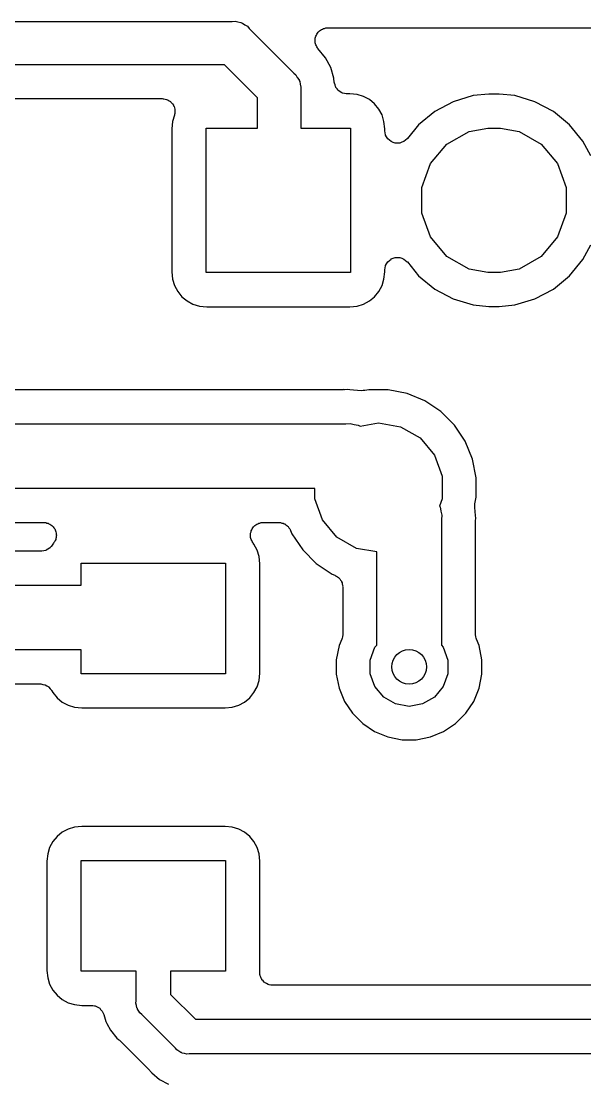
# Model space of a CAD drawing. Extents: x 91 to 190.2, y -113.9 to -59.9.
# Drawn here: x 140.82 to 147.46, y -73.15 to -60.64 of the extents above; entities that cross this region are included whole.
import ezdxf

# ---------------------------------------------------------------- set-up
doc = ezdxf.new("R2010")
doc.units = 0
doc.header["$MEASUREMENT"] = 0
doc.layers.add('BLACK', color=7, linetype='CONTINUOUS')

msp = doc.modelspace()

# ---------------------------------------------------------------- linework, layer by layer
at = {"layer": 'BLACK', "linetype": 'CONTINUOUS'}
for p, q in [((135.666, -60.646), (143.309, -60.646)), ((143.309, -60.646), (143.342, -60.6431)), ((143.342, -60.6431), (143.375, -60.6518)), ((143.375, -60.6518), (143.408, -60.6576)), ((143.408, -60.6576), (143.418, -60.6633)), ((143.418, -60.6633), (143.429, -60.6662)), ((143.429, -60.6662), (143.457, -60.6856)), ((143.457, -60.6856), (143.486, -60.7024)), ((143.486, -60.7024), (143.507, -60.7282)), ((143.507, -60.7282), (144.032, -61.2526)), ((144.328, -60.7645), (144.336, -60.7551)), ((144.336, -60.7551), (144.348, -60.7481)), ((144.348, -60.7481), (144.359, -60.7393)), ((144.359, -60.7393), (144.37, -60.7352)), ((144.37, -60.7352), (144.381, -60.729)), ((144.381, -60.729), (144.395, -60.7266)), ((144.395, -60.7266), (144.408, -60.722)), ((144.408, -60.722), (144.42, -60.7221)), ((144.42, -60.7221), (144.432, -60.72)), ((144.432, -60.72), (178.337, -60.72)), ((144.282, -60.8684), (144.285, -60.8563)), ((144.285, -60.8821), (144.282, -60.8684)), ((144.285, -60.844), (144.289, -60.8309)), ((144.285, -60.8563), (144.285, -60.844)), ((144.285, -60.896), (144.285, -60.8821)), ((144.289, -60.8309), (144.292, -60.8172)), ((144.292, -60.8172), (144.298, -60.8066)), ((144.298, -60.8066), (144.302, -60.795)), ((144.302, -60.795), (144.311, -60.7843)), ((144.311, -60.7843), (144.318, -60.7723)), ((144.318, -60.7723), (144.328, -60.7645)), ((144.289, -60.9076), (144.285, -60.896)), ((144.291, -60.9198), (144.289, -60.9076)), ((144.298, -60.9319), (144.291, -60.9198)), ((144.302, -60.945), (144.298, -60.9319)), ((144.31, -60.9544), (144.302, -60.945)), ((144.316, -60.9652), (144.31, -60.9544)), ((144.406, -61.0749), (144.316, -60.9652)), ((144.467, -61.1885), (144.406, -61.0749)), ((143.215, -61.154), (135.716, -61.154)), ((143.606, -61.5452), (143.215, -61.154)), ((144.032, -61.2526), (144.058, -61.2742)), ((144.505, -61.3118), (144.467, -61.1885)), ((144.058, -61.2742), (144.074, -61.3034)), ((144.074, -61.3034), (144.094, -61.331)), ((144.094, -61.331), (144.097, -61.342)), ((144.097, -61.342), (144.102, -61.3518)), ((144.102, -61.3518), (144.108, -61.385)), ((144.108, -61.385), (144.117, -61.4175)), ((144.509, -61.362), (144.505, -61.3118)), ((144.511, -61.3676), (144.509, -61.362)), ((144.511, -61.3734), (144.511, -61.3676)), ((144.518, -61.3926), (144.511, -61.3734)), ((144.117, -61.4175), (144.114, -61.4511)), ((144.114, -61.4511), (144.114, -61.9)), ((144.524, -61.4122), (144.518, -61.3926)), ((144.527, -61.4169), (144.524, -61.4122)), ((144.529, -61.4223), (144.527, -61.4169)), ((144.542, -61.438), (144.529, -61.4223)), ((144.554, -61.4546), (144.542, -61.438)), ((144.559, -61.4578), (144.554, -61.4546)), ((144.562, -61.4622), (144.559, -61.4578)), ((144.58, -61.4725), (144.562, -61.4622)), ((144.597, -61.484), (144.58, -61.4725)), ((144.602, -61.4854), (144.597, -61.484)), ((144.607, -61.4883), (144.602, -61.4854)), ((144.628, -61.4918), (144.607, -61.4883)), ((144.647, -61.4969), (144.628, -61.4918)), ((144.653, -61.4963), (144.647, -61.4969)), ((144.659, -61.4973), (144.653, -61.4963)), ((144.693, -61.4973), (144.659, -61.4973)), ((144.778, -61.5058), (144.693, -61.4973)), ((144.854, -61.5287), (144.778, -61.5058)), ((146.329, -61.5), (146.145, -61.5181)), ((146.451, -61.5), (146.329, -61.5)), ((146.635, -61.5181), (146.451, -61.5)), ((139.982, -61.554), (142.485, -61.554)), ((142.485, -61.554), (142.494, -61.5556)), ((142.494, -61.5556), (142.503, -61.5551)), ((142.503, -61.5551), (142.519, -61.5601)), ((142.519, -61.5601), (142.536, -61.563)), ((142.536, -61.563), (142.544, -61.5676)), ((142.544, -61.5676), (142.553, -61.5702)), ((142.553, -61.5702), (142.566, -61.5805)), ((142.566, -61.5805), (142.581, -61.5891)), ((142.581, -61.5891), (142.587, -61.596)), ((142.587, -61.596), (142.594, -61.6015)), ((142.594, -61.6015), (142.604, -61.6158)), ((142.604, -61.6158), (142.615, -61.629)), ((142.615, -61.629), (142.618, -61.6375)), ((143.606, -61.9), (143.606, -61.5452)), ((144.923, -61.5658), (144.854, -61.5287)), ((144.984, -61.6158), (144.923, -61.5658)), ((145.034, -61.6767), (144.984, -61.6158)), ((145.909, -61.5896), (145.692, -61.7056)), ((146.145, -61.5181), (145.909, -61.5896)), ((146.871, -61.5896), (146.635, -61.5181)), ((147.088, -61.7056), (146.871, -61.5896)), ((142.628, -61.7475), (142.606, -61.8216)), ((142.618, -61.6375), (142.623, -61.6451)), ((142.623, -61.6451), (142.627, -61.6618)), ((142.627, -61.6618), (142.632, -61.678)), ((142.629, -61.7386), (142.628, -61.7475)), ((142.632, -61.73), (142.629, -61.7386)), ((142.632, -61.678), (142.632, -61.687)), ((142.632, -61.687), (142.634, -61.6958)), ((142.634, -61.6958), (142.632, -61.7129)), ((142.632, -61.7129), (142.632, -61.73)), ((145.071, -61.7462), (145.034, -61.6767)), ((145.094, -61.8216), (145.071, -61.7462)), ((145.692, -61.7056), (145.502, -61.8618)), ((147.278, -61.8618), (147.088, -61.7056)), ((142.606, -61.8216), (142.597, -61.9074)), ((145.103, -61.9074), (145.094, -61.8216)), ((145.502, -61.8618), (145.369, -62.0242)), ((147.434, -62.0522), (147.278, -61.8618)), ((142.597, -61.9074), (142.597, -63.5926)), ((143, -63.6), (143, -61.9)), ((143, -61.9), (143.606, -61.9)), ((144.114, -61.9), (144.7, -61.9)), ((144.7, -61.9), (144.7, -63.6)), ((145.103, -61.929), (145.103, -61.9074)), ((145.103, -61.9298), (145.103, -61.929)), ((145.103, -61.9307), (145.103, -61.9298)), ((145.107, -61.9554), (145.103, -61.9307)), ((145.112, -61.9803), (145.107, -61.9554)), ((145.112, -61.981), (145.112, -61.9803)), ((145.112, -61.9819), (145.112, -61.981)), ((145.125, -62.0035), (145.112, -61.9819)), ((145.138, -62.0254), (145.125, -62.0035)), ((145.835, -62.0888), (146.095, -61.9389)), ((146.095, -61.9389), (146.316, -61.9)), ((146.316, -61.9), (146.464, -61.9)), ((146.464, -61.9), (146.685, -61.9389)), ((146.685, -61.9389), (146.945, -62.0888)), ((145.138, -62.026), (145.138, -62.0254)), ((145.139, -62.0267), (145.138, -62.026)), ((145.158, -62.0427), (145.139, -62.0267)), ((145.178, -62.0589), (145.158, -62.0427)), ((145.178, -62.0592), (145.178, -62.0589)), ((145.179, -62.0597), (145.178, -62.0592)), ((145.203, -62.0681), (145.179, -62.0597)), ((145.227, -62.0767), (145.203, -62.0681)), ((145.228, -62.077), (145.227, -62.0767)), ((145.227, -62.0767), (145.227, -62.0767)), ((145.253, -62.0767), (145.228, -62.077)), ((145.279, -62.0767), (145.253, -62.0767)), ((145.28, -62.0764), (145.279, -62.0765)), ((145.279, -62.0765), (145.279, -62.0767)), ((145.304, -62.0676), (145.28, -62.0764)), ((145.328, -62.0589), (145.304, -62.0676)), ((145.329, -62.0581), (145.328, -62.0584)), ((145.328, -62.0584), (145.328, -62.0589)), ((145.348, -62.0417), (145.329, -62.0581)), ((145.368, -62.0254), (145.348, -62.0417)), ((145.369, -62.0242), (145.368, -62.0247)), ((145.368, -62.0247), (145.368, -62.0254)), ((145.643, -62.3184), (145.835, -62.0888)), ((146.945, -62.0888), (147.137, -62.3184)), ((147.528, -62.2268), (147.434, -62.0522)), ((145.54, -62.6001), (145.643, -62.3184)), ((147.137, -62.3184), (147.24, -62.6001)), ((145.54, -62.8999), (145.54, -62.6001)), ((147.24, -62.6001), (147.24, -62.8999)), ((145.643, -63.1816), (145.54, -62.8999)), ((147.24, -62.8999), (147.137, -63.1816)), ((145.835, -63.4112), (145.643, -63.1816)), ((147.137, -63.1816), (146.945, -63.4112)), ((147.434, -63.4478), (147.528, -63.2732)), ((145.112, -63.5181), (145.125, -63.4965)), ((145.125, -63.4965), (145.138, -63.4746)), ((145.138, -63.474), (145.139, -63.4733)), ((145.138, -63.4746), (145.138, -63.474)), ((145.139, -63.4733), (145.158, -63.4573)), ((145.158, -63.4573), (145.178, -63.4411)), ((145.178, -63.4408), (145.179, -63.4403)), ((145.178, -63.4411), (145.178, -63.4408)), ((145.179, -63.4403), (145.203, -63.4319)), ((145.203, -63.4319), (145.227, -63.4233)), ((145.227, -63.4233), (145.228, -63.423)), ((145.227, -63.4233), (145.227, -63.4233)), ((145.228, -63.423), (145.253, -63.4233)), ((145.253, -63.4233), (145.279, -63.4233)), ((145.279, -63.4233), (145.279, -63.4235)), ((145.279, -63.4235), (145.28, -63.4236)), ((145.28, -63.4236), (145.304, -63.4324)), ((145.304, -63.4324), (145.328, -63.4411)), ((145.328, -63.4411), (145.328, -63.4416)), ((145.328, -63.4416), (145.329, -63.4419)), ((145.329, -63.4419), (145.348, -63.4583)), ((145.348, -63.4583), (145.368, -63.4746)), ((145.368, -63.4746), (145.368, -63.4753)), ((145.368, -63.4753), (145.369, -63.4758)), ((145.369, -63.4758), (145.502, -63.6382)), ((146.095, -63.5611), (145.835, -63.4112)), ((146.945, -63.4112), (146.685, -63.5611)), ((147.278, -63.6382), (147.434, -63.4478)), ((142.597, -63.5926), (142.606, -63.6784)), ((144.7, -63.6), (143, -63.6)), ((145.094, -63.6784), (145.103, -63.5926)), ((145.103, -63.5693), (145.107, -63.5446)), ((145.103, -63.5702), (145.103, -63.5693)), ((145.103, -63.571), (145.103, -63.5702)), ((145.103, -63.5926), (145.103, -63.571)), ((145.107, -63.5446), (145.112, -63.5197)), ((145.112, -63.519), (145.112, -63.5181)), ((145.112, -63.5197), (145.112, -63.519)), ((146.316, -63.6), (146.095, -63.5611)), ((146.464, -63.6), (146.316, -63.6)), ((146.685, -63.5611), (146.464, -63.6)), ((142.606, -63.6784), (142.629, -63.7538)), ((142.629, -63.7538), (142.666, -63.8233)), ((145.034, -63.8233), (145.071, -63.7538)), ((145.071, -63.7538), (145.094, -63.6784)), ((145.502, -63.6382), (145.692, -63.7944)), ((147.088, -63.7944), (147.278, -63.6382)), ((142.666, -63.8233), (142.716, -63.8842)), ((142.716, -63.8842), (142.777, -63.9342)), ((144.923, -63.9342), (144.984, -63.8842)), ((144.984, -63.8842), (145.034, -63.8233)), ((145.692, -63.7944), (145.909, -63.9104)), ((146.871, -63.9104), (147.088, -63.7944)), ((142.777, -63.9342), (142.846, -63.9713)), ((142.846, -63.9713), (142.922, -63.9942)), ((142.922, -63.9942), (143.007, -64.0027)), ((143.007, -64.0027), (144.693, -64.0027)), ((144.693, -64.0027), (144.778, -63.9942)), ((144.778, -63.9942), (144.854, -63.9713)), ((144.854, -63.9713), (144.923, -63.9342)), ((145.909, -63.9104), (146.145, -63.9819)), ((146.145, -63.9819), (146.329, -64)), ((146.329, -64), (146.451, -64)), ((146.451, -64), (146.635, -63.9819)), ((146.635, -63.9819), (146.871, -63.9104)), ((144.614, -64.979), (136.824, -64.979)), ((144.622, -64.9777), (144.614, -64.979)), ((144.629, -64.9783), (144.622, -64.9777)), ((144.66, -64.9752), (144.629, -64.9783)), ((144.691, -64.9783), (144.66, -64.9752)), ((144.826, -64.9915), (144.691, -64.9783)), ((144.691, -64.9783), (144.691, -64.9783)), ((144.691, -64.9783), (144.691, -64.9783)), ((144.848, -64.9899), (144.826, -64.9915)), ((144.87, -64.9894), (144.848, -64.9899)), ((144.917, -64.98), (144.87, -64.9894)), ((145.143, -64.98), (144.917, -64.98)), ((145.365, -65.0242), (145.143, -64.98)), ((145.575, -65.1109), (145.365, -65.0242)), ((145.763, -65.2367), (145.575, -65.1109)), ((145.923, -65.3969), (145.763, -65.2367)), ((136.68, -65.379), (144.643, -65.379)), ((144.643, -65.379), (144.694, -65.3746)), ((144.694, -65.3746), (144.743, -65.3877)), ((144.813, -65.4066), (145.03, -65.3684)), ((145.03, -65.3684), (145.29, -65.4144)), ((144.743, -65.3877), (144.792, -65.3965)), ((144.792, -65.3965), (144.807, -65.405)), ((144.807, -65.405), (144.813, -65.4066)), ((145.29, -65.4144), (145.52, -65.5466)), ((146.049, -65.5853), (145.923, -65.3969)), ((145.52, -65.5466), (145.69, -65.7492)), ((146.136, -65.7946), (146.049, -65.5853)), ((145.69, -65.7492), (145.78, -65.9978)), ((146.18, -66.0167), (146.136, -65.7946)), ((145.78, -65.9978), (145.78, -66.2622)), ((146.18, -66.2433), (146.18, -66.0167)), ((144.28, -66.141), (136.68, -66.141)), ((144.28, -66.2622), (144.28, -66.141)), ((146.165, -66.3207), (146.18, -66.2433)), ((144.37, -66.5108), (144.28, -66.2622)), ((145.78, -66.2622), (145.748, -66.3489)), ((145.748, -66.3489), (145.754, -66.3577)), ((145.754, -66.3577), (145.762, -66.4075)), ((146.162, -66.3647), (146.164, -66.3427)), ((146.172, -66.459), (146.162, -66.3647)), ((146.164, -66.3427), (146.165, -66.3207)), ((144.54, -66.7134), (144.37, -66.5108)), ((145.762, -66.4075), (145.775, -66.4563)), ((145.775, -66.4563), (145.771, -66.5066)), ((145.771, -66.5066), (145.771, -67.9828)), ((146.175, -66.49), (146.172, -66.459)), ((146.172, -66.459), (146.172, -66.459)), ((146.172, -66.459), (146.172, -66.459)), ((146.172, -66.521), (146.175, -66.49)), ((136.824, -66.541), (141.088, -66.541)), ((141.088, -66.541), (141.101, -66.5431)), ((141.101, -66.5431), (141.113, -66.543)), ((141.113, -66.543), (141.126, -66.5476)), ((141.126, -66.5476), (141.14, -66.55)), ((141.14, -66.55), (141.15, -66.5562)), ((141.15, -66.5562), (141.162, -66.5603)), ((141.162, -66.5603), (141.173, -66.5691)), ((141.173, -66.5691), (141.185, -66.5761)), ((141.185, -66.5761), (141.193, -66.5855)), ((141.193, -66.5855), (141.202, -66.5933)), ((141.202, -66.5933), (141.209, -66.6053)), ((141.209, -66.6053), (141.218, -66.616)), ((141.218, -66.616), (141.223, -66.6276)), ((141.223, -66.6276), (141.229, -66.6382)), ((143.531, -66.6382), (143.537, -66.6276)), ((143.537, -66.6276), (143.542, -66.616)), ((143.542, -66.616), (143.551, -66.6053)), ((143.551, -66.6053), (143.558, -66.5933)), ((143.558, -66.5933), (143.567, -66.5855)), ((143.567, -66.5855), (143.575, -66.5761)), ((143.575, -66.5761), (143.587, -66.5691)), ((143.587, -66.5691), (143.598, -66.5603)), ((143.598, -66.5603), (143.61, -66.5562)), ((143.61, -66.5562), (143.62, -66.55)), ((143.62, -66.55), (143.634, -66.5476)), ((143.634, -66.5476), (143.647, -66.543)), ((143.647, -66.543), (143.659, -66.5431)), ((143.659, -66.5431), (143.671, -66.541)), ((143.671, -66.541), (143.855, -66.541)), ((143.855, -66.541), (143.865, -66.5427)), ((143.865, -66.5427), (143.875, -66.5423)), ((143.875, -66.5423), (143.89, -66.5472)), ((143.89, -66.5472), (143.907, -66.55)), ((143.907, -66.55), (143.915, -66.555)), ((143.915, -66.555), (143.925, -66.5579)), ((143.925, -66.5579), (143.938, -66.5679)), ((143.938, -66.5679), (143.952, -66.5761)), ((143.952, -66.5761), (143.958, -66.5837)), ((143.958, -66.5837), (143.966, -66.5897)), ((143.966, -66.5897), (143.975, -66.6035)), ((143.975, -66.6035), (143.985, -66.616)), ((143.985, -66.616), (143.989, -66.6253)), ((143.989, -66.6253), (143.994, -66.6336)), ((143.994, -66.6336), (144.011, -66.6747)), ((146.171, -66.5357), (146.172, -66.5284)), ((146.171, -67.8557), (146.171, -66.5357)), ((146.172, -66.5284), (146.172, -66.521)), ((141.223, -66.7529), (141.218, -66.766)), ((141.23, -66.7408), (141.223, -66.7529)), ((141.229, -66.6382), (141.231, -66.6519)), ((141.232, -66.7286), (141.23, -66.7408)), ((141.231, -66.6519), (141.236, -66.665)), ((141.236, -66.717), (141.232, -66.7286)), ((141.236, -66.665), (141.236, -66.6773)), ((141.236, -66.6773), (141.238, -66.6894)), ((141.238, -66.6894), (141.236, -66.7031)), ((141.236, -66.7031), (141.236, -66.717)), ((143.522, -66.6894), (143.524, -66.6773)), ((143.524, -66.7031), (143.522, -66.6894)), ((143.524, -66.665), (143.529, -66.6519)), ((143.524, -66.6773), (143.524, -66.665)), ((143.524, -66.717), (143.524, -66.7031)), ((143.528, -66.7286), (143.524, -66.717)), ((143.53, -66.7408), (143.528, -66.7286)), ((143.529, -66.6519), (143.531, -66.6382)), ((143.537, -66.7529), (143.53, -66.7408)), ((143.542, -66.766), (143.537, -66.7529)), ((144.011, -66.6747), (144.137, -66.8631)), ((144.77, -66.8456), (144.54, -66.7134)), ((141.062, -66.879), (136.824, -66.879)), ((141.064, -66.8786), (141.062, -66.879)), ((141.067, -66.8789), (141.064, -66.8786)), ((141.09, -66.8741), (141.067, -66.8789)), ((141.113, -66.87), (141.09, -66.8741)), ((141.115, -66.8687), (141.113, -66.87)), ((141.118, -66.8682), (141.115, -66.8687)), ((141.138, -66.8557), (141.118, -66.8682)), ((141.158, -66.8439), (141.138, -66.8557)), ((141.16, -66.842), (141.158, -66.8439)), ((141.162, -66.8407), (141.16, -66.842)), ((141.177, -66.8221), (141.162, -66.8407)), ((141.192, -66.804), (141.177, -66.8221)), ((141.193, -66.8017), (141.192, -66.804)), ((141.194, -66.7997), (141.193, -66.8017)), ((141.196, -66.7967), (141.194, -66.7997)), ((141.204, -66.7862), (141.196, -66.7967)), ((141.21, -66.7754), (141.204, -66.7862)), ((141.218, -66.766), (141.21, -66.7754)), ((143.55, -66.7754), (143.542, -66.766)), ((143.556, -66.7862), (143.55, -66.7754)), ((143.564, -66.7967), (143.556, -66.7862)), ((143.601, -66.8662), (143.564, -66.7967)), ((143.624, -66.9416), (143.601, -66.8662)), ((144.137, -66.8631), (144.297, -67.0233)), ((145.009, -66.8879), (144.77, -66.8456)), ((143.633, -67.0274), (143.624, -66.9416)), ((145.009, -67.9828), (145.009, -66.8879)), ((141.53, -67.279), (141.53, -67.02)), ((141.53, -67.02), (143.23, -67.02)), ((143.23, -67.02), (143.23, -68.32)), ((143.633, -68.3126), (143.633, -67.0274)), ((144.297, -67.0233), (144.485, -67.1491)), ((144.485, -67.1491), (144.516, -67.162)), ((144.516, -67.162), (144.525, -67.1673)), ((144.525, -67.1673), (144.534, -67.1707)), ((144.534, -67.1707), (144.547, -67.1812)), ((144.547, -67.1812), (144.56, -67.19)), ((144.56, -67.19), (144.566, -67.1978)), ((144.566, -67.1978), (144.574, -67.2042)), ((144.574, -67.2042), (144.582, -67.2183)), ((144.582, -67.2183), (144.592, -67.2313)), ((144.592, -67.2313), (144.595, -67.2407)), ((144.595, -67.2407), (144.6, -67.2493)), ((144.6, -67.2493), (144.603, -67.2654)), ((136.68, -67.279), (141.53, -67.279)), ((144.603, -67.2654), (144.608, -67.281)), ((144.608, -67.281), (144.607, -67.2909)), ((144.607, -67.2909), (144.609, -67.3006)), ((144.609, -67.3006), (144.609, -67.8557)), ((144.604, -67.8845), (144.6, -67.907)), ((144.609, -67.8622), (144.604, -67.8845)), ((144.609, -67.8557), (144.608, -67.859)), ((144.608, -67.859), (144.609, -67.8622)), ((146.172, -67.859), (146.171, -67.8557)), ((146.171, -67.8622), (146.172, -67.859)), ((146.176, -67.8845), (146.171, -67.8622)), ((146.18, -67.907), (146.176, -67.8845)), ((144.566, -67.99), (144.533, -68.1556)), ((144.598, -67.9131), (144.566, -67.99)), ((144.6, -67.907), (144.598, -67.9099)), ((144.598, -67.9099), (144.598, -67.9131)), ((144.933, -68.1594), (144.988, -68.0079)), ((144.988, -68.0079), (145.009, -67.9828)), ((145.771, -67.9828), (145.792, -68.0079)), ((145.792, -68.0079), (145.847, -68.1594)), ((146.182, -67.9099), (146.18, -67.907)), ((146.182, -67.9131), (146.182, -67.9099)), ((146.214, -67.99), (146.182, -67.9131)), ((146.247, -68.1556), (146.214, -67.99)), ((141.53, -68.041), (136.68, -68.041)), ((141.53, -68.32), (141.53, -68.041)), ((144.533, -68.1556), (144.533, -68.3244)), ((144.933, -68.3206), (144.933, -68.1594)), ((145.847, -68.1594), (145.847, -68.3206)), ((146.247, -68.3244), (146.247, -68.1556)), ((143.23, -68.32), (141.53, -68.32)), ((143.624, -68.3984), (143.633, -68.3126)), ((144.533, -68.3244), (144.566, -68.49)), ((144.988, -68.4721), (144.933, -68.3206)), ((145.847, -68.3206), (145.792, -68.4721)), ((146.214, -68.49), (146.247, -68.3244)), ((136.824, -68.441), (141.051, -68.441)), ((141.051, -68.441), (141.054, -68.4414)), ((141.054, -68.4414), (141.056, -68.4411)), ((141.056, -68.4411), (141.079, -68.4459)), ((141.079, -68.4459), (141.103, -68.45)), ((141.103, -68.45), (141.105, -68.4513)), ((141.105, -68.4513), (141.107, -68.4518)), ((141.107, -68.4518), (141.127, -68.4643)), ((141.127, -68.4643), (141.148, -68.4761)), ((141.148, -68.4761), (141.149, -68.478)), ((141.149, -68.478), (141.151, -68.4793)), ((141.151, -68.4793), (141.166, -68.4979)), ((141.166, -68.4979), (141.181, -68.516)), ((143.564, -68.5433), (143.601, -68.4738)), ((143.601, -68.4738), (143.624, -68.3984)), ((144.566, -68.49), (144.63, -68.646)), ((145.092, -68.5956), (144.988, -68.4721)), ((145.792, -68.4721), (145.688, -68.5956)), ((146.15, -68.646), (146.214, -68.49)), ((141.181, -68.516), (141.182, -68.5183)), ((141.182, -68.5183), (141.184, -68.5203)), ((141.184, -68.5203), (141.196, -68.5433)), ((141.196, -68.5433), (141.246, -68.6042)), ((141.246, -68.6042), (141.307, -68.6542)), ((143.453, -68.6542), (143.514, -68.6042)), ((143.514, -68.6042), (143.564, -68.5433)), ((145.231, -68.6763), (145.092, -68.5956)), ((145.688, -68.5956), (145.549, -68.6763)), ((141.307, -68.6542), (141.376, -68.6913)), ((141.376, -68.6913), (141.452, -68.7142)), ((141.452, -68.7142), (141.537, -68.7227)), ((141.537, -68.7227), (143.223, -68.7227)), ((143.223, -68.7227), (143.308, -68.7142)), ((143.308, -68.7142), (143.384, -68.6913)), ((143.384, -68.6913), (143.453, -68.6542)), ((144.63, -68.646), (144.724, -68.7864)), ((145.39, -68.7043), (145.231, -68.6763)), ((145.549, -68.6763), (145.39, -68.7043)), ((146.056, -68.7864), (146.15, -68.646)), ((144.724, -68.7864), (144.844, -68.9058)), ((145.936, -68.9058), (146.056, -68.7864)), ((144.844, -68.9058), (144.984, -68.9996)), ((144.984, -68.9996), (145.14, -69.0643)), ((145.64, -69.0643), (145.796, -68.9996)), ((145.796, -68.9996), (145.936, -68.9058)), ((145.14, -69.0643), (145.306, -69.0972)), ((145.306, -69.0972), (145.474, -69.0972)), ((145.474, -69.0972), (145.64, -69.0643)), ((141.452, -70.1258), (141.376, -70.1487)), ((141.537, -70.1173), (141.452, -70.1258)), ((143.223, -70.1173), (141.537, -70.1173)), ((143.308, -70.1258), (143.223, -70.1173)), ((143.384, -70.1487), (143.308, -70.1258)), ((141.246, -70.2358), (141.196, -70.2967)), ((141.307, -70.1858), (141.246, -70.2358)), ((141.376, -70.1487), (141.307, -70.1858)), ((143.453, -70.1858), (143.384, -70.1487)), ((143.514, -70.2358), (143.453, -70.1858)), ((143.564, -70.2967), (143.514, -70.2358)), ((141.159, -70.3662), (141.136, -70.4416)), ((141.196, -70.2967), (141.159, -70.3662)), ((143.601, -70.3662), (143.564, -70.2967)), ((143.624, -70.4416), (143.601, -70.3662)), ((141.136, -70.4416), (141.127, -70.5274)), ((143.633, -70.5274), (143.624, -70.4416)), ((141.127, -70.5274), (141.127, -71.8126)), ((141.53, -71.82), (141.53, -70.52)), ((141.53, -70.52), (143.23, -70.52)), ((143.23, -70.52), (143.23, -71.82)), ((143.633, -71.8126), (143.633, -70.5274)), ((141.127, -71.8126), (141.136, -71.8984)), ((142.177, -71.82), (141.53, -71.82)), ((142.177, -72.1711), (142.177, -71.82)), ((143.23, -71.82), (142.583, -71.82)), ((142.583, -71.82), (142.583, -72.0958)), ((143.632, -71.8221), (143.633, -71.8126)), ((143.633, -71.8424), (143.632, -71.8221)), ((143.633, -71.8628), (143.633, -71.8424)), ((143.635, -71.8683), (143.633, -71.8628)), ((143.636, -71.874), (143.635, -71.8683)), ((143.644, -71.8926), (143.636, -71.874)), ((141.136, -71.8984), (141.159, -71.9738)), ((141.159, -71.9738), (141.196, -72.0433)), ((143.651, -71.9118), (143.644, -71.8926)), ((143.655, -71.9162), (143.651, -71.9118)), ((143.657, -71.9215), (143.655, -71.9162)), ((143.671, -71.9361), (143.657, -71.9215)), ((143.685, -71.9517), (143.671, -71.9361)), ((143.69, -71.9546), (143.685, -71.9517)), ((143.694, -71.9587), (143.69, -71.9546)), ((143.712, -71.9675), (143.694, -71.9587)), ((143.73, -71.9778), (143.712, -71.9675)), ((143.735, -71.9788), (143.73, -71.9778)), ((143.741, -71.9813), (143.735, -71.9788)), ((143.761, -71.9833), (143.741, -71.9813)), ((143.781, -71.9868), (143.761, -71.9833)), ((148.085, -71.9868), (143.781, -71.9868)), ((141.196, -72.0433), (141.246, -72.1042)), ((141.246, -72.1042), (141.307, -72.1542)), ((142.583, -72.0958), (142.874, -72.3868)), ((141.307, -72.1542), (141.376, -72.1913)), ((141.376, -72.1913), (141.452, -72.2142)), ((141.452, -72.2142), (141.537, -72.2227)), ((141.537, -72.2227), (141.651, -72.2227)), ((141.651, -72.2227), (141.668, -72.2256)), ((141.668, -72.2256), (141.685, -72.2266)), ((141.685, -72.2266), (141.694, -72.2301)), ((141.694, -72.2301), (141.703, -72.2317)), ((141.703, -72.2317), (141.718, -72.2403)), ((141.718, -72.2403), (141.733, -72.247)), ((141.733, -72.247), (141.74, -72.2532)), ((141.74, -72.2532), (141.748, -72.2578)), ((141.748, -72.2578), (141.759, -72.2709)), ((142.174, -72.198), (142.177, -72.1711)), ((142.181, -72.224), (142.174, -72.198)), ((142.186, -72.2506), (142.181, -72.224)), ((142.191, -72.2584), (142.186, -72.2506)), ((142.193, -72.2672), (142.191, -72.2584)), ((141.759, -72.2709), (141.771, -72.2827)), ((141.771, -72.2827), (141.775, -72.2907)), ((141.775, -72.2907), (141.781, -72.2977)), ((141.781, -72.2977), (141.787, -72.3138)), ((141.787, -72.3138), (141.795, -72.3291)), ((141.795, -72.3291), (141.82, -72.412)), ((142.208, -72.2893), (142.193, -72.2672)), ((142.222, -72.3126), (142.208, -72.2893)), ((142.243, -72.33), (142.222, -72.3126)), ((142.64, -72.7274), (142.243, -72.33)), ((142.874, -72.3868), (148.847, -72.3868)), ((141.82, -72.412), (141.833, -72.4372)), ((141.833, -72.4372), (141.833, -72.4372)), ((141.833, -72.4372), (141.876, -72.5167)), ((141.876, -72.5167), (141.951, -72.6086)), ((141.951, -72.6086), (141.969, -72.6228)), ((141.969, -72.6228), (141.974, -72.6284)), ((141.974, -72.6284), (141.98, -72.6327)), ((141.98, -72.6327), (142.337, -72.9904)), ((142.657, -72.7481), (142.64, -72.7274)), ((142.681, -72.7615), (142.657, -72.7481)), ((142.703, -72.777), (142.681, -72.7615)), ((142.712, -72.7794), (142.703, -72.777)), ((142.719, -72.7839), (142.712, -72.7794)), ((142.746, -72.7886), (142.719, -72.7839)), ((142.772, -72.7955), (142.746, -72.7886)), ((142.799, -72.7932), (142.772, -72.7955)), ((154.897, -72.7932), (142.799, -72.7932)), ((142.337, -72.9904), (142.342, -72.9964)), ((142.342, -72.9964), (142.347, -73.0013)), ((142.347, -73.0013), (142.361, -73.0186)), ((142.361, -73.0186), (142.453, -73.094)), ((142.453, -73.094), (142.558, -73.15))]:
    msp.add_line(p, q, dxfattribs=at)
at = {"layer": 'BLACK'}
msp.add_circle((145.39, -68.24), 0.2032, dxfattribs=at)

doc.saveas('drawing.dxf')
